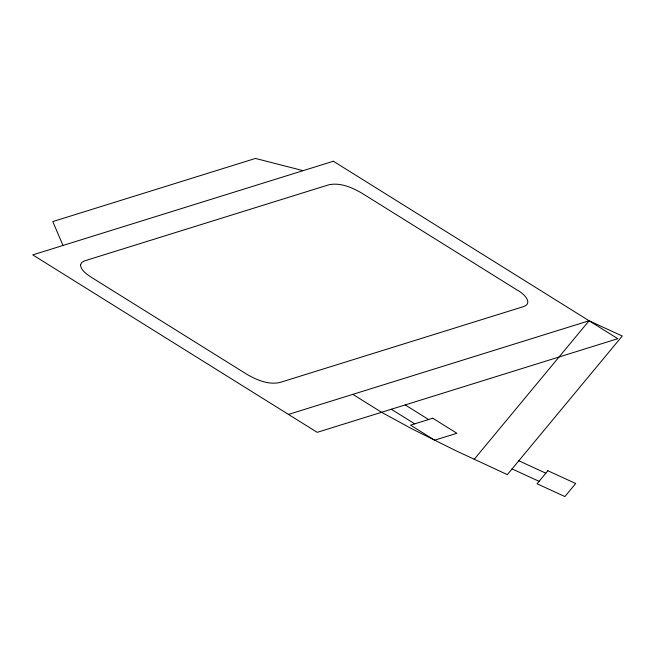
<?xml version="1.0" encoding="UTF-8"?>
<svg xmlns="http://www.w3.org/2000/svg" width="655" height="655" viewBox="0 0 655 655"><rect width="100%" height="100%" fill="white"/><g stroke="black" fill="none" stroke-linecap="round" stroke-linejoin="round"><path stroke-width="0.98" d="M474.163 459.376L589.082 320.77L622.25 336.015L507.33 474.621L455.839 450.689L412.339 429.066L381.578 412.29L352.849 394.359M288.47 414.418L589.082 320.77M303.109 170.66L255.475 158.436L52.785 221.578L63.003 245.461M518.817 460.768L545.828 473.188M512.071 468.906L539.081 481.319M405.191 404.929L428.591 419.527M391.322 409.252L414.73 423.85M80.491 265.136C81.261 270.957 87.131 274.314 91.512 277.392L246.648 374.177C256.473 379.884 268.231 385.025 279.8 382.528L523.803 306.524C533.923 302.774 522.33 292.359 517.008 289.96L361.879 193.176C352.046 187.469 340.289 182.319 328.728 184.816L84.495 260.903L81.507 262.655L80.491 265.136M547.858 470.732L537.051 483.767L564.88 496.564L575.688 483.521L547.858 470.732M333.37 161.236L32.75 254.885L317.2 432.341L617.812 338.692L333.37 161.236M432.767 418.234L410.554 425.152L434.658 440.193L456.871 433.266L432.767 418.234"/></g></svg>
